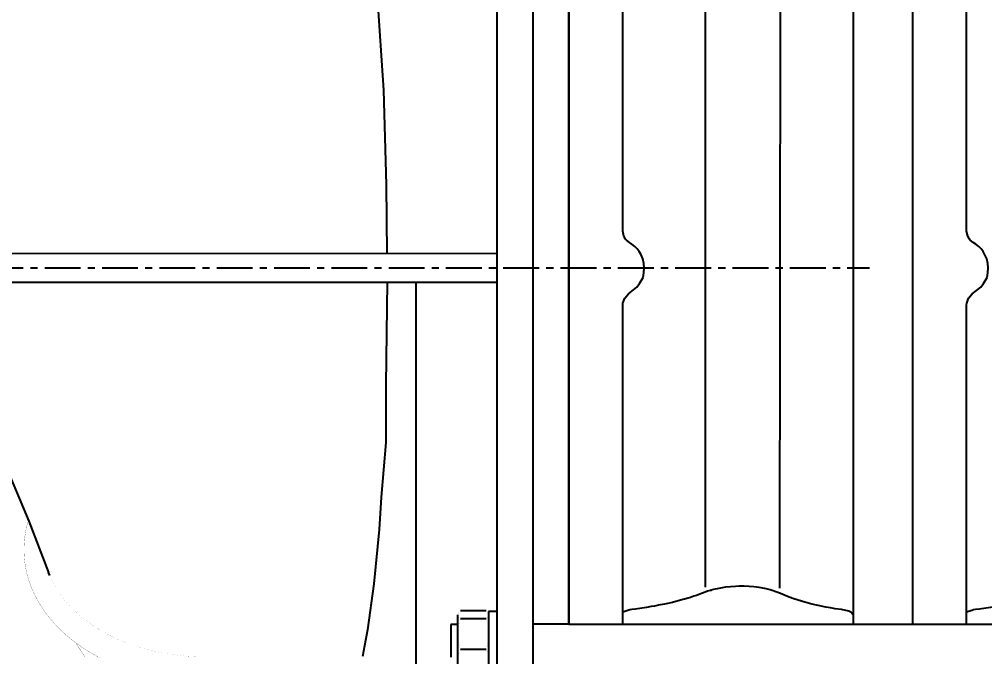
# Model space of a CAD drawing. Header units: inches. Extents: x 0 to 533, y 0 to 406.
# Drawn here: x 160.28 to 193.96, y 178.17 to 200.41 of the extents above; entities that cross this region are included whole.
import ezdxf

# ---------------------------------------------------------------- set-up
doc = ezdxf.new("R2010")
doc.units = ezdxf.units.IN
doc.header["$MEASUREMENT"] = 0
doc.linetypes.add('CENTER', pattern=[2, 1.25, -0.25, 0.25, -0.25])
doc.layers.add('UnFound-2', color=7, linetype='Continuous')
doc.styles.get("Standard").update_dxf_attribs({"font": 'arial.ttf'})
doc.dimstyles.new('STANDARD 2 PLCS', dxfattribs={"dimtxt": 0.125, "dimasz": 0.18, "dimexe": 0.18, "dimexo": 0.0625, "dimgap": 0.09, "dimtad": 0, "dimtih": 1, "dimtoh": 1, "dimzin": 4, "dimdsep": 46, "dimtxsty": 'Standard', "dimcen": 0.09, "dimaunit": 1, "dimadec": 0, "dimazin": 1, "dimtfac": 1, "dimtofl": 0, "dimtmove": 1, "dimatfit": 3, "dimfxl": 1, "dimtolj": 1, "dimtzin": 4, "dimarcsym": 0})

# ---------------------------------------------------------------- blocks, each defined once
blk = doc.blocks.new('P1INLETSV')
for p, q in [((47.024, 35.002), (47.024, -22.96)), ((45.768, 34.414), (45.768, -23.844)), ((48.28, 12.44), (48.28, -12.433)), ((41.829, 6.198), (41.463, 11.556)), ((41.92, 2.894), (41.829, 6.198)), ((41.943, 0.503), (41.92, 2.894)), ((45.768, 0.494), (25.313, 0.503)), ((25.313, -0.503), (45.767, -0.495)), ((41.942, -0.502), (41.928, -2.278)), ((42.958, -19.667), (42.958, -0.503)), ((41.928, -2.278), (41.897, -4.076)), ((41.897, -4.076), (41.897, -6.089)), ((28.233, -5.972), (29.444, -8.835)), ((41.897, -6.089), (41.743, -7.997)), ((41.743, -7.997), (41.667, -9.126)), ((29.444, -8.835), (30.136, -10.622)), ((41.667, -9.126), (41.485, -11.019)), ((30.182, -10.734), (30.136, -10.622)), ((41.485, -11.019), (41.261, -12.629)), ((44.417, -13.95), (44.408, -12.099)), ((44.501, -11.956), (45.4, -11.956)), ((45.768, -11.985), (45.485, -11.985)), ((45.485, -11.985), (45.485, -14.031)), ((44.168, -12.438), (44.165, -13.573)), ((44.41, -12.442), (44.168, -12.438)), ((45.4, -12.243), (44.501, -12.243)), ((48.28, -12.433), (47.024, -12.433)), ((41.261, -12.629), (41.081, -13.56)), ((44.501, -13.294), (45.4, -13.294))]:
    blk.add_line(p, q)
at = {"color": 5, "linetype": 'CENTER'}
blk.add_line((0, 0), (58.773, 0), dxfattribs=at)
at = {"layer": 'UnFound-2', "color": 7, "lineweight": 9}
for points in [[(29.417, -8.851, 0.00655, 0.00655, 0), (29.397, -8.916, 0.00655, 0.00655, 0), (29.381, -8.982, 0.00655, 0.00655, 0), (29.365, -9.047, 0.00655, 0.00655, 0), (29.35, -9.112, 0.00655, 0.00655, 0), (29.338, -9.18, 0.00655, 0.00655, 0), (29.325, -9.246, 0.00655, 0.00655, 0), (29.315, -9.312, 0.00655, 0.00655, 0), (29.305, -9.381, 0.00655, 0.00655, 0), (29.296, -9.447, 0.00655, 0.00655, 0), (29.291, -9.512, 0.00655, 0.00655, 0), (29.285, -9.58, 0.00655, 0.00655, 0), (29.28, -9.648, 0.00655, 0.00655, 0), (29.277, -9.714, 0.00655, 0.00655, 0), (29.276, -9.781, 0.00655, 0.00655, 0), (29.276, -9.85, 0.00655, 0.00655, 0), (29.276, -9.915, 0.00655, 0.00655, 0), (29.279, -9.983, 0.00655, 0.00655, 0), (29.283, -10.051, 0.00655, 0.00655, 0), (29.288, -10.116, 0.00655, 0.00655, 0), (29.294, -10.185, 0.00655, 0.00655, 0), (29.302, -10.251, 0.00655, 0.00655, 0), (29.312, -10.318, 0.00655, 0.00655, 0), (29.321, -10.384, 0.00655, 0.00655, 0), (29.333, -10.451, 0.00655, 0.00655, 0), (29.345, -10.516, 0.00655, 0.00655, 0), (29.36, -10.583, 0.00655, 0.00655, 0), (29.375, -10.649, 0.00655, 0.00655, 0), (29.392, -10.715, 0.00655, 0.00655, 0), (29.41, -10.781, 0.00655, 0.00655, 0), (29.429, -10.845, 0.00655, 0.00655, 0), (29.449, -10.911, 0.00655, 0.00655, 0), (29.472, -10.975, 0.00655, 0.00655, 0), (29.495, -11.039, 0.00655, 0.00655, 0), (29.518, -11.104, 0.00655, 0.00655, 0), (29.544, -11.168, 0.00655, 0.00655, 0), (29.57, -11.231, 0.00655, 0.00655, 0), (29.598, -11.294, 0.00655, 0.00655, 0), (29.627, -11.358, 0.00655, 0.00655, 0), (29.657, -11.419, 0.00655, 0.00655, 0), (29.688, -11.48, 0.00655, 0.00655, 0), (29.721, -11.543, 0.00655, 0.00655, 0), (29.754, -11.602, 0.00655, 0.00655, 0), (29.789, -11.663, 0.00655, 0.00655, 0), (29.825, -11.724, 0.00655, 0.00655, 0), (29.863, -11.784, 0.00655, 0.00655, 0), (29.9, -11.843, 0.00655, 0.00655, 0), (29.939, -11.902, 0.00655, 0.00655, 0), (29.98, -11.961, 0.00655, 0.00655, 0), (30.022, -12.017, 0.00655, 0.00655, 0), (30.064, -12.075, 0.00655, 0.00655, 0), (30.107, -12.131, 0.00655, 0.00655, 0), (30.152, -12.188, 0.00655, 0.00655, 0), (30.198, -12.244, 0.00655, 0.00655, 0), (30.244, -12.299, 0.00655, 0.00655, 0), (30.292, -12.354, 0.00655, 0.00655, 0), (30.339, -12.408, 0.00655, 0.00655, 0), (30.39, -12.463, 0.00655, 0.00655, 0), (30.44, -12.516, 0.00655, 0.00655, 0), (30.492, -12.568, 0.00655, 0.00655, 0), (30.544, -12.619, 0.00655, 0.00655, 0), (30.597, -12.67, 0.00655, 0.00655, 0), (30.652, -12.721, 0.00655, 0.00655, 0), (30.706, -12.77, 0.00655, 0.00655, 0), (30.763, -12.82, 0.00655, 0.00655, 0), (30.821, -12.869, 0.00655, 0.00655, 0), (30.879, -12.917, 0.00655, 0.00655, 0), (30.936, -12.964, 0.00655, 0.00655, 0), (30.996, -13.01, 0.00655, 0.00655, 0), (31.057, -13.058, 0.00655, 0.00655, 0), (31.119, -13.103, 0.00655, 0.00655, 0), (31.18, -13.147, 0.00655, 0.00655, 0), (31.243, -13.193, 0.00655, 0.00655, 0), (31.306, -13.236, 0.00655, 0.00655, 0), (31.371, -13.278, 0.00655, 0.00655, 0), (31.435, -13.321, 0.00655, 0.00655, 0), (31.503, -13.363, 0.00655, 0.00655, 0), (31.568, -13.404, 0.00655, 0.00655, 0), (31.636, -13.443, 0.00655, 0.00655, 0), (31.704, -13.483, 0.00655, 0.00655, 0), (31.772, -13.522, 0.00655, 0.00655, 0), (31.843, -13.56, 0.00655, 0.00655, 0), (31.912, -13.597, 0.00655, 0.00655, 0)], [(30.182, -10.734, 0.00121, 0.00121, 0), (30.187, -10.746, 0.00121, 0.00121, 0), (30.191, -10.758, 0.00121, 0.00121, 0), (30.197, -10.77, 0.00121, 0.00121, 0), (30.202, -10.783, 0.00121, 0.00121, 0), (30.208, -10.795, 0.00121, 0.00121, 0), (30.214, -10.807, 0.00121, 0.00121, 0), (30.218, -10.82, 0.00121, 0.00121, 0), (30.224, -10.832, 0.00121, 0.00121, 0), (30.229, -10.844, 0.00121, 0.00121, 0), (30.235, -10.856, 0.00121, 0.00121, 0), (30.241, -10.868, 0.00121, 0.00121, 0), (30.246, -10.879, 0.00121, 0.00121, 0), (30.252, -10.892, 0.00121, 0.00121, 0), (30.259, -10.903, 0.00121, 0.00121, 0), (30.264, -10.916, 0.00121, 0.00121, 0), (30.269, -10.927, 0.00121, 0.00121, 0), (30.276, -10.941, 0.00121, 0.00121, 0), (30.282, -10.952, 0.00121, 0.00121, 0), (30.288, -10.964, 0.00121, 0.00121, 0), (30.294, -10.977, 0.00121, 0.00121, 0), (30.3, -10.988, 0.00121, 0.00121, 0), (30.306, -11, 0.00121, 0.00121, 0), (30.313, -11.012, 0.00121, 0.00121, 0), (30.32, -11.024, 0.00121, 0.00121, 0), (30.325, -11.034, 0.00121, 0.00121, 0), (30.332, -11.047, 0.00121, 0.00121, 0), (30.339, -11.059, 0.00121, 0.00121, 0), (30.346, -11.071, 0.00121, 0.00121, 0), (30.352, -11.082, 0.00121, 0.00121, 0), (30.359, -11.095, 0.00121, 0.00121, 0), (30.366, -11.107, 0.00121, 0.00121, 0), (30.372, -11.117, 0.00121, 0.00121, 0), (30.379, -11.13, 0.00121, 0.00121, 0), (30.386, -11.142, 0.00121, 0.00121, 0), (30.393, -11.155, 0.00121, 0.00121, 0), (30.4, -11.165, 0.00121, 0.00121, 0), (30.407, -11.177, 0.00121, 0.00121, 0), (30.415, -11.189, 0.00121, 0.00121, 0), (30.422, -11.2, 0.00121, 0.00121, 0), (30.428, -11.212, 0.00121, 0.00121, 0), (30.436, -11.225, 0.00121, 0.00121, 0), (30.444, -11.236, 0.00121, 0.00121, 0), (30.45, -11.247, 0.00121, 0.00121, 0), (30.458, -11.259, 0.00121, 0.00121, 0), (30.466, -11.27, 0.00121, 0.00121, 0), (30.473, -11.281, 0.00121, 0.00121, 0), (30.481, -11.292, 0.00121, 0.00121, 0), (30.488, -11.305, 0.00121, 0.00121, 0), (30.497, -11.316, 0.00121, 0.00121, 0), (30.503, -11.327, 0.00121, 0.00121, 0), (30.512, -11.34, 0.00121, 0.00121, 0), (30.52, -11.351, 0.00121, 0.00121, 0), (30.528, -11.362, 0.00121, 0.00121, 0), (30.535, -11.373, 0.00121, 0.00121, 0), (30.543, -11.385, 0.00121, 0.00121, 0), (30.552, -11.396, 0.00121, 0.00121, 0), (30.56, -11.407, 0.00121, 0.00121, 0), (30.567, -11.419, 0.00121, 0.00121, 0), (30.576, -11.43, 0.00121, 0.00121, 0), (30.583, -11.441, 0.00121, 0.00121, 0), (30.593, -11.452, 0.00121, 0.00121, 0), (30.602, -11.464, 0.00121, 0.00121, 0), (30.609, -11.475, 0.00121, 0.00121, 0), (30.618, -11.486, 0.00121, 0.00121, 0), (30.627, -11.498, 0.00121, 0.00121, 0), (30.635, -11.508, 0.00121, 0.00121, 0), (30.643, -11.519, 0.00121, 0.00121, 0), (30.652, -11.53, 0.00121, 0.00121, 0), (30.661, -11.541, 0.00121, 0.00121, 0), (30.67, -11.552, 0.00121, 0.00121, 0), (30.679, -11.563, 0.00121, 0.00121, 0), (30.687, -11.575, 0.00121, 0.00121, 0), (30.697, -11.586, 0.00121, 0.00121, 0), (30.706, -11.597, 0.00121, 0.00121, 0), (30.714, -11.607, 0.00121, 0.00121, 0), (30.723, -11.618, 0.00121, 0.00121, 0), (30.733, -11.63, 0.00121, 0.00121, 0), (30.742, -11.64, 0.00121, 0.00121, 0), (30.751, -11.652, 0.00121, 0.00121, 0), (30.761, -11.662, 0.00121, 0.00121, 0), (30.769, -11.673, 0.00121, 0.00121, 0), (30.779, -11.683, 0.00121, 0.00121, 0), (30.789, -11.694, 0.00121, 0.00121, 0), (30.797, -11.707, 0.00121, 0.00121, 0), (30.808, -11.716, 0.00121, 0.00121, 0), (30.816, -11.727, 0.00121, 0.00121, 0), (30.827, -11.736, 0.00121, 0.00121, 0), (30.837, -11.749, 0.00121, 0.00121, 0), (30.846, -11.758, 0.00121, 0.00121, 0), (30.856, -11.77, 0.00121, 0.00121, 0), (30.865, -11.78, 0.00121, 0.00121, 0), (30.875, -11.791, 0.00121, 0.00121, 0), (30.885, -11.8, 0.00121, 0.00121, 0), (30.895, -11.812, 0.00121, 0.00121, 0), (30.905, -11.823, 0.00121, 0.00121, 0), (30.916, -11.833, 0.00121, 0.00121, 0), (30.925, -11.843, 0.00121, 0.00121, 0), (30.935, -11.855, 0.00121, 0.00121, 0), (30.946, -11.865, 0.00121, 0.00121, 0), (30.956, -11.875, 0.00121, 0.00121, 0), (30.966, -11.885, 0.00121, 0.00121, 0), (30.977, -11.894, 0.00121, 0.00121, 0), (30.987, -11.906, 0.00121, 0.00121, 0), (30.998, -11.916, 0.00121, 0.00121, 0), (31.008, -11.926, 0.00121, 0.00121, 0), (31.019, -11.938, 0.00121, 0.00121, 0), (31.029, -11.947, 0.00121, 0.00121, 0), (31.04, -11.958, 0.00121, 0.00121, 0), (31.051, -11.968, 0.00121, 0.00121, 0), (31.061, -11.977, 0.00121, 0.00121, 0), (31.072, -11.988, 0.00121, 0.00121, 0), (31.083, -11.997, 0.00121, 0.00121, 0), (31.094, -12.008, 0.00121, 0.00121, 0), (31.104, -12.017, 0.00121, 0.00121, 0), (31.116, -12.028, 0.00121, 0.00121, 0), (31.127, -12.038, 0.00121, 0.00121, 0), (31.137, -12.049, 0.00121, 0.00121, 0), (31.149, -12.058, 0.00121, 0.00121, 0), (31.16, -12.069, 0.00121, 0.00121, 0), (31.171, -12.078, 0.00121, 0.00121, 0), (31.182, -12.087, 0.00121, 0.00121, 0), (31.194, -12.098, 0.00121, 0.00121, 0), (31.205, -12.107, 0.00121, 0.00121, 0), (31.216, -12.118, 0.00121, 0.00121, 0), (31.228, -12.127, 0.00121, 0.00121, 0), (31.239, -12.137, 0.00121, 0.00121, 0), (31.251, -12.147, 0.00121, 0.00121, 0), (31.262, -12.157, 0.00121, 0.00121, 0), (31.274, -12.166, 0.00121, 0.00121, 0), (31.286, -12.177, 0.00121, 0.00121, 0), (31.297, -12.186, 0.00121, 0.00121, 0), (31.309, -12.196, 0.00121, 0.00121, 0), (31.32, -12.205, 0.00121, 0.00121, 0), (31.333, -12.215, 0.00121, 0.00121, 0), (31.345, -12.224, 0.00121, 0.00121, 0), (31.357, -12.234, 0.00121, 0.00121, 0), (31.368, -12.243, 0.00121, 0.00121, 0), (31.381, -12.254, 0.00121, 0.00121, 0), (31.392, -12.262, 0.00121, 0.00121, 0), (31.405, -12.271, 0.00121, 0.00121, 0), (31.417, -12.281, 0.00121, 0.00121, 0), (31.429, -12.29, 0.00121, 0.00121, 0), (31.442, -12.301, 0.00121, 0.00121, 0), (31.454, -12.31, 0.00121, 0.00121, 0), (31.467, -12.319, 0.00121, 0.00121, 0), (31.478, -12.327, 0.00121, 0.00121, 0), (31.491, -12.336, 0.00121, 0.00121, 0), (31.504, -12.347, 0.00121, 0.00121, 0), (31.516, -12.356, 0.00121, 0.00121, 0), (31.528, -12.364, 0.00121, 0.00121, 0), (31.541, -12.374, 0.00121, 0.00121, 0), (31.553, -12.384, 0.00121, 0.00121, 0), (31.566, -12.393, 0.00121, 0.00121, 0), (31.579, -12.4, 0.00121, 0.00121, 0), (31.592, -12.41, 0.00121, 0.00121, 0), (31.604, -12.419, 0.00121, 0.00121, 0), (31.618, -12.427, 0.00121, 0.00121, 0), (31.629, -12.437, 0.00121, 0.00121, 0), (31.644, -12.445, 0.00121, 0.00121, 0), (31.655, -12.455, 0.00121, 0.00121, 0), (31.669, -12.464, 0.00121, 0.00121, 0), (31.682, -12.472, 0.00121, 0.00121, 0), (31.695, -12.481, 0.00121, 0.00121, 0), (31.707, -12.49, 0.00121, 0.00121, 0), (31.722, -12.498, 0.00121, 0.00121, 0), (31.734, -12.506, 0.00121, 0.00121, 0), (31.747, -12.516, 0.00121, 0.00121, 0), (31.76, -12.523, 0.00121, 0.00121, 0), (31.774, -12.532, 0.00121, 0.00121, 0), (31.787, -12.542, 0.00121, 0.00121, 0), (31.802, -12.55, 0.00121, 0.00121, 0), (31.814, -12.559, 0.00121, 0.00121, 0), (31.827, -12.566, 0.00121, 0.00121, 0), (31.841, -12.575, 0.00121, 0.00121, 0), (31.854, -12.583, 0.00121, 0.00121, 0), (31.868, -12.593, 0.00121, 0.00121, 0), (31.881, -12.599, 0.00121, 0.00121, 0), (31.895, -12.607, 0.00121, 0.00121, 0), (31.909, -12.617, 0.00121, 0.00121, 0), (31.922, -12.625, 0.00121, 0.00121, 0), (31.936, -12.633, 0.00121, 0.00121, 0), (31.95, -12.641, 0.00121, 0.00121, 0), (31.964, -12.649, 0.00121, 0.00121, 0), (31.977, -12.657, 0.00121, 0.00121, 0), (31.991, -12.666, 0.00121, 0.00121, 0), (32.006, -12.675, 0.00121, 0.00121, 0), (32.019, -12.68, 0.00121, 0.00121, 0), (32.034, -12.69, 0.00121, 0.00121, 0), (32.047, -12.698, 0.00121, 0.00121, 0), (32.062, -12.705, 0.00121, 0.00121, 0), (32.075, -12.713, 0.00121, 0.00121, 0), (32.089, -12.722, 0.00121, 0.00121, 0), (32.104, -12.728, 0.00121, 0.00121, 0), (32.118, -12.737, 0.00121, 0.00121, 0), (32.132, -12.745, 0.00121, 0.00121, 0), (32.147, -12.753, 0.00121, 0.00121, 0), (32.16, -12.76, 0.00121, 0.00121, 0), (32.174, -12.767, 0.00121, 0.00121, 0), (32.189, -12.776, 0.00121, 0.00121, 0), (32.203, -12.782, 0.00121, 0.00121, 0), (32.218, -12.79, 0.00121, 0.00121, 0), (32.232, -12.798, 0.00121, 0.00121, 0), (32.247, -12.805, 0.00121, 0.00121, 0), (32.262, -12.812, 0.00121, 0.00121, 0), (32.276, -12.82, 0.00121, 0.00121, 0), (32.29, -12.828, 0.00121, 0.00121, 0), (32.305, -12.835, 0.00121, 0.00121, 0), (32.32, -12.842, 0.00121, 0.00121, 0), (32.334, -12.849, 0.00121, 0.00121, 0), (32.349, -12.857, 0.00121, 0.00121, 0), (32.364, -12.863, 0.00121, 0.00121, 0), (32.38, -12.871, 0.00121, 0.00121, 0), (32.393, -12.879, 0.00121, 0.00121, 0), (32.409, -12.884, 0.00121, 0.00121, 0), (32.424, -12.892, 0.00121, 0.00121, 0), (32.438, -12.899, 0.00121, 0.00121, 0), (32.453, -12.907, 0.00121, 0.00121, 0), (32.468, -12.913, 0.00121, 0.00121, 0), (32.484, -12.92, 0.00121, 0.00121, 0), (32.498, -12.927, 0.00121, 0.00121, 0), (32.514, -12.935, 0.00121, 0.00121, 0), (32.529, -12.941, 0.00121, 0.00121, 0), (32.544, -12.948, 0.00121, 0.00121, 0), (32.559, -12.954, 0.00121, 0.00121, 0), (32.573, -12.962, 0.00121, 0.00121, 0), (32.59, -12.968, 0.00121, 0.00121, 0), (32.605, -12.974, 0.00121, 0.00121, 0), (32.62, -12.982, 0.00121, 0.00121, 0), (32.635, -12.988, 0.00121, 0.00121, 0), (32.65, -12.995, 0.00121, 0.00121, 0), (32.667, -13.001, 0.00121, 0.00121, 0), (32.681, -13.008, 0.00121, 0.00121, 0), (32.696, -13.014, 0.00121, 0.00121, 0), (32.712, -13.021, 0.00121, 0.00121, 0), (32.728, -13.027, 0.00121, 0.00121, 0), (32.744, -13.033, 0.00121, 0.00121, 0), (32.759, -13.041, 0.00121, 0.00121, 0), (32.775, -13.045, 0.00121, 0.00121, 0), (32.791, -13.052, 0.00121, 0.00121, 0), (32.806, -13.059, 0.00121, 0.00121, 0), (32.822, -13.065, 0.00121, 0.00121, 0), (32.838, -13.07, 0.00121, 0.00121, 0), (32.853, -13.077, 0.00121, 0.00121, 0), (32.87, -13.083, 0.00121, 0.00121, 0), (32.885, -13.089, 0.00121, 0.00121, 0), (32.901, -13.094, 0.00121, 0.00121, 0), (32.916, -13.102, 0.00121, 0.00121, 0), (32.932, -13.107, 0.00121, 0.00121, 0), (32.949, -13.114, 0.00121, 0.00121, 0), (32.964, -13.119, 0.00121, 0.00121, 0), (32.981, -13.124, 0.00121, 0.00121, 0), (32.996, -13.131, 0.00121, 0.00121, 0), (33.012, -13.137, 0.00121, 0.00121, 0), (33.029, -13.142, 0.00121, 0.00121, 0), (33.045, -13.147, 0.00121, 0.00121, 0), (33.062, -13.155, 0.00121, 0.00121, 0), (33.077, -13.16, 0.00121, 0.00121, 0), (33.093, -13.164, 0.00121, 0.00121, 0), (33.11, -13.17, 0.00121, 0.00121, 0), (33.125, -13.175, 0.00121, 0.00121, 0), (33.141, -13.181, 0.00121, 0.00121, 0), (33.159, -13.187, 0.00121, 0.00121, 0), (33.174, -13.193, 0.00121, 0.00121, 0), (33.192, -13.198, 0.00121, 0.00121, 0), (33.208, -13.203, 0.00121, 0.00121, 0), (33.224, -13.207, 0.00121, 0.00121, 0), (33.241, -13.213, 0.00121, 0.00121, 0), (33.257, -13.219, 0.00121, 0.00121, 0), (33.274, -13.224, 0.00121, 0.00121, 0), (33.291, -13.229, 0.00121, 0.00121, 0), (33.308, -13.234, 0.00121, 0.00121, 0), (33.325, -13.24, 0.00121, 0.00121, 0), (33.343, -13.245, 0.00121, 0.00121, 0), (33.359, -13.25, 0.00121, 0.00121, 0), (33.376, -13.255, 0.00121, 0.00121, 0), (33.394, -13.26, 0.00121, 0.00121, 0), (33.411, -13.266, 0.00121, 0.00121, 0), (33.428, -13.27, 0.00121, 0.00121, 0), (33.446, -13.276, 0.00121, 0.00121, 0), (33.464, -13.28, 0.00121, 0.00121, 0), (33.481, -13.285, 0.00121, 0.00121, 0), (33.499, -13.29, 0.00121, 0.00121, 0), (33.516, -13.296, 0.00121, 0.00121, 0), (33.534, -13.3, 0.00121, 0.00121, 0), (33.553, -13.304, 0.00121, 0.00121, 0), (33.57, -13.31, 0.00121, 0.00121, 0), (33.588, -13.315, 0.00121, 0.00121, 0), (33.606, -13.319, 0.00121, 0.00121, 0), (33.625, -13.324, 0.00121, 0.00121, 0), (33.642, -13.329, 0.00121, 0.00121, 0), (33.661, -13.332, 0.00121, 0.00121, 0), (33.679, -13.338, 0.00121, 0.00121, 0), (33.697, -13.343, 0.00121, 0.00121, 0), (33.716, -13.347, 0.00121, 0.00121, 0), (33.735, -13.353, 0.00121, 0.00121, 0), (33.753, -13.356, 0.00121, 0.00121, 0), (33.771, -13.361, 0.00121, 0.00121, 0), (33.791, -13.364, 0.00121, 0.00121, 0), (33.81, -13.368, 0.00121, 0.00121, 0), (33.829, -13.373, 0.00121, 0.00121, 0), (33.847, -13.377, 0.00121, 0.00121, 0), (33.867, -13.382, 0.00121, 0.00121, 0), (33.885, -13.386, 0.00121, 0.00121, 0), (33.904, -13.39, 0.00121, 0.00121, 0), (33.924, -13.394, 0.00121, 0.00121, 0), (33.943, -13.399, 0.00121, 0.00121, 0), (33.962, -13.403, 0.00121, 0.00121, 0), (33.981, -13.407, 0.00121, 0.00121, 0), (34.001, -13.41, 0.00121, 0.00121, 0), (34.021, -13.414, 0.00121, 0.00121, 0), (34.04, -13.418, 0.00121, 0.00121, 0), (34.06, -13.422, 0.00121, 0.00121, 0), (34.08, -13.426, 0.00121, 0.00121, 0), (34.099, -13.43, 0.00121, 0.00121, 0), (34.119, -13.433, 0.00121, 0.00121, 0), (34.139, -13.437, 0.00121, 0.00121, 0), (34.159, -13.441, 0.00121, 0.00121, 0), (34.179, -13.444, 0.00121, 0.00121, 0), (34.199, -13.447, 0.00121, 0.00121, 0), (34.219, -13.451, 0.00121, 0.00121, 0), (34.239, -13.456, 0.00121, 0.00121, 0), (34.26, -13.458, 0.00121, 0.00121, 0), (34.28, -13.461, 0.00121, 0.00121, 0), (34.3, -13.463, 0.00121, 0.00121, 0), (34.321, -13.467, 0.00121, 0.00121, 0), (34.342, -13.471, 0.00121, 0.00121, 0), (34.362, -13.475, 0.00121, 0.00121, 0), (34.383, -13.478, 0.00121, 0.00121, 0), (34.403, -13.481, 0.00121, 0.00121, 0), (34.424, -13.483, 0.00121, 0.00121, 0), (34.446, -13.486, 0.00121, 0.00121, 0), (34.466, -13.489, 0.00121, 0.00121, 0), (34.487, -13.491, 0.00121, 0.00121, 0), (34.508, -13.495, 0.00121, 0.00121, 0), (34.528, -13.497, 0.00121, 0.00121, 0), (34.551, -13.501, 0.00121, 0.00121, 0), (34.571, -13.503, 0.00121, 0.00121, 0), (34.593, -13.506, 0.00121, 0.00121, 0), (34.614, -13.508, 0.00121, 0.00121, 0), (34.635, -13.51, 0.00121, 0.00121, 0), (34.656, -13.513, 0.00121, 0.00121, 0), (34.678, -13.514, 0.00121, 0.00121, 0), (34.7, -13.518, 0.00121, 0.00121, 0), (34.721, -13.52, 0.00121, 0.00121, 0), (34.743, -13.522, 0.00121, 0.00121, 0), (34.764, -13.523, 0.00121, 0.00121, 0), (34.786, -13.525, 0.00121, 0.00121, 0), (34.808, -13.528, 0.00121, 0.00121, 0), (34.831, -13.529, 0.00121, 0.00121, 0), (34.852, -13.532, 0.00121, 0.00121, 0), (34.874, -13.534, 0.00121, 0.00121, 0), (34.896, -13.536, 0.00121, 0.00121, 0), (34.918, -13.537, 0.00121, 0.00121, 0), (34.941, -13.539, 0.00121, 0.00121, 0), (34.962, -13.54, 0.00121, 0.00121, 0), (34.985, -13.542, 0.00121, 0.00121, 0), (35.007, -13.544, 0.00121, 0.00121, 0), (35.03, -13.544, 0.00121, 0.00121, 0), (35.052, -13.546, 0.00121, 0.00121, 0), (35.075, -13.548, 0.00121, 0.00121, 0), (35.098, -13.55, 0.00121, 0.00121, 0), (35.12, -13.55, 0.00121, 0.00121, 0), (35.143, -13.551, 0.00121, 0.00121, 0), (35.165, -13.552, 0.00121, 0.00121, 0), (35.188, -13.554, 0.00121, 0.00121, 0), (35.211, -13.554, 0.00121, 0.00121, 0), (35.234, -13.556, 0.00121, 0.00121, 0), (35.256, -13.556, 0.00121, 0.00121, 0), (35.278, -13.558, 0.00121, 0.00121, 0), (35.3, -13.558, 0.00121, 0.00121, 0), (35.322, -13.558, 0.00121, 0.00121, 0), (35.345, -13.558, 0.00121, 0.00121, 0), (35.368, -13.558, 0.00121, 0.00121, 0), (35.392, -13.559, 0.00121, 0.00121, 0), (35.418, -13.559, 0.00121, 0.00121, 0), (35.443, -13.559, 0.00121, 0.00121, 0), (35.47, -13.56, 0.00121, 0.00121, 0), (35.498, -13.56, 0.00121, 0.00121, 0), (35.528, -13.56, 0.00121, 0.00121, 0), (35.56, -13.56, 0.00121, 0.00121, 0), (35.593, -13.56, 0.00121, 0.00121, 0), (35.628, -13.56, 0.00121, 0.00121, 0), (35.665, -13.561, 0.00121, 0.00121, 0), (35.704, -13.561, 0.00121, 0.00121, 0), (35.746, -13.561, 0.00121, 0.00121, 0), (35.791, -13.561, 0.00121, 0.00121, 0), (35.837, -13.561, 0.00121, 0.00121, 0), (35.883, -13.561, 0.00121, 0.00121, 0), (35.93, -13.561, 0.00121, 0.00121, 0), (35.976, -13.561, 0.00121, 0.00121, 0), (36.022, -13.561, 0.00121, 0.00121, 0), (36.068, -13.561, 0.00121, 0.00121, 0), (36.116, -13.561, 0.00121, 0.00121, 0), (36.162, -13.561, 0.00121, 0.00121, 0), (36.208, -13.561, 0.00121, 0.00121, 0), (36.254, -13.561, 0.00121, 0.00121, 0), (36.301, -13.561, 0.00121, 0.00121, 0), (36.347, -13.561, 0.00121, 0.00121, 0), (36.394, -13.561, 0.00121, 0.00121, 0), (36.44, -13.561, 0.00121, 0.00121, 0), (36.486, -13.561, 0.00121, 0.00121, 0), (36.534, -13.561, 0.00121, 0.00121, 0), (36.58, -13.561, 0.00121, 0.00121, 0), (36.626, -13.561, 0.00121, 0.00121, 0), (36.672, -13.561, 0.00121, 0.00121, 0), (36.719, -13.561, 0.00121, 0.00121, 0), (36.765, -13.561, 0.00121, 0.00121, 0), (36.811, -13.561, 0.00121, 0.00121, 0), (36.858, -13.561, 0.00121, 0.00121, 0), (36.904, -13.561, 0.00121, 0.00121, 0), (36.951, -13.561, 0.00121, 0.00121, 0), (36.997, -13.561, 0.00121, 0.00121, 0), (37.044, -13.561, 0.00121, 0.00121, 0), (37.09, -13.561, 0.00121, 0.00121, 0), (37.137, -13.561, 0.00121, 0.00121, 0), (37.183, -13.561, 0.00121, 0.00121, 0), (37.229, -13.561, 0.00121, 0.00121, 0), (37.275, -13.561, 0.00121, 0.00121, 0), (37.322, -13.561, 0.00121, 0.00121, 0), (37.369, -13.561, 0.00121, 0.00121, 0), (37.415, -13.561, 0.00121, 0.00121, 0), (37.461, -13.561, 0.00121, 0.00121, 0), (37.507, -13.561, 0.00121, 0.00121, 0), (37.555, -13.561, 0.00121, 0.00121, 0), (37.601, -13.561, 0.00121, 0.00121, 0), (37.647, -13.561, 0.00121, 0.00121, 0), (37.693, -13.561, 0.00121, 0.00121, 0), (37.739, -13.561, 0.00121, 0.00121, 0), (37.787, -13.561, 0.00121, 0.00121, 0), (37.833, -13.561, 0.00121, 0.00121, 0), (37.879, -13.561, 0.00121, 0.00121, 0), (37.925, -13.561, 0.00121, 0.00121, 0), (37.972, -13.561, 0.00121, 0.00121, 0), (38.019, -13.561, 0.00121, 0.00121, 0), (38.065, -13.561, 0.00121, 0.00121, 0), (38.111, -13.561, 0.00121, 0.00121, 0), (38.157, -13.561, 0.00121, 0.00121, 0), (38.204, -13.561, 0.00121, 0.00121, 0), (38.25, -13.561, 0.00121, 0.00121, 0), (38.297, -13.561, 0.00121, 0.00121, 0), (38.342, -13.561, 0.00121, 0.00121, 0), (38.39, -13.561, 0.00121, 0.00121, 0), (38.436, -13.561, 0.00121, 0.00121, 0), (38.483, -13.561, 0.00121, 0.00121, 0), (38.529, -13.561, 0.00121, 0.00121, 0), (38.575, -13.561, 0.00121, 0.00121, 0), (38.622, -13.561, 0.00121, 0.00121, 0), (38.668, -13.561, 0.00121, 0.00121, 0), (38.714, -13.561, 0.00121, 0.00121, 0), (38.76, -13.561, 0.00121, 0.00121, 0), (38.808, -13.561, 0.00121, 0.00121, 0), (38.854, -13.561, 0.00121, 0.00121, 0), (38.9, -13.561, 0.00121, 0.00121, 0), (38.947, -13.561, 0.00121, 0.00121, 0), (38.992, -13.561, 0.00121, 0.00121, 0), (39.04, -13.561, 0.00121, 0.00121, 0), (39.086, -13.561, 0.00121, 0.00121, 0), (39.131, -13.561, 0.00121, 0.00121, 0), (39.178, -13.561, 0.00121, 0.00121, 0), (39.225, -13.561, 0.00121, 0.00121, 0), (39.271, -13.561, 0.00121, 0.00121, 0), (39.317, -13.561, 0.00121, 0.00121, 0), (39.364, -13.561, 0.00121, 0.00121, 0), (39.41, -13.561, 0.00121, 0.00121, 0), (39.457, -13.561, 0.00121, 0.00121, 0), (39.503, -13.561, 0.00121, 0.00121, 0), (39.549, -13.561, 0.00121, 0.00121, 0), (39.595, -13.561, 0.00121, 0.00121, 0), (39.643, -13.561, 0.00121, 0.00121, 0), (39.689, -13.561, 0.00121, 0.00121, 0), (39.735, -13.561, 0.00121, 0.00121, 0), (39.781, -13.561, 0.00121, 0.00121, 0), (39.828, -13.561, 0.00121, 0.00121, 0), (39.875, -13.561, 0.00121, 0.00121, 0), (39.92, -13.561, 0.00121, 0.00121, 0), (39.967, -13.561, 0.00121, 0.00121, 0), (40.013, -13.561, 0.00121, 0.00121, 0), (40.06, -13.561, 0.00121, 0.00121, 0), (40.107, -13.561, 0.00121, 0.00121, 0), (40.153, -13.561, 0.00121, 0.00121, 0), (40.198, -13.561, 0.00121, 0.00121, 0), (40.245, -13.561, 0.00121, 0.00121, 0), (40.293, -13.561, 0.00121, 0.00121, 0), (40.338, -13.561, 0.00121, 0.00121, 0), (40.384, -13.561, 0.00121, 0.00121, 0), (40.431, -13.561, 0.00121, 0.00121, 0), (40.478, -13.561, 0.00121, 0.00121, 0), (40.524, -13.561, 0.00121, 0.00121, 0), (40.571, -13.561, 0.00121, 0.00121, 0), (40.616, -13.561, 0.00121, 0.00121, 0), (40.663, -13.561, 0.00121, 0.00121, 0), (40.71, -13.561, 0.00121, 0.00121, 0), (40.756, -13.561, 0.00121, 0.00121, 0), (40.802, -13.561, 0.00121, 0.00121, 0), (40.848, -13.561, 0.00121, 0.00121, 0), (40.896, -13.561, 0.00121, 0.00121, 0), (40.942, -13.561, 0.00121, 0.00121, 0), (40.988, -13.561, 0.00121, 0.00121, 0), (41.034, -13.561, 0.00121, 0.00121, 0), (41.081, -13.561, 0.00121, 0.00121, 0)], [(44.417, -12.066, 0.0041, 0.0041, 0), (44.437, -12.03, 0.0041, 0.0041, 0)], [(44.417, -12.066, 0.00327, 0.00327, 0), (44.417, -12.099, 0.00327, 0.00327, 0)], [(44.501, -11.956, 0.000385, 0.000385, 0), (44.494, -11.961, 0.000385, 0.000385, 0), (44.489, -11.968, 0.000385, 0.000385, 0), (44.482, -11.973, 0.000385, 0.000385, 0), (44.478, -11.977, 0.000385, 0.000385, 0), (44.472, -11.984, 0.000385, 0.000385, 0), (44.467, -11.989, 0.000385, 0.000385, 0), (44.462, -11.995, 0.000385, 0.000385, 0), (44.458, -12.001, 0.000385, 0.000385, 0), (44.454, -12.006, 0.000385, 0.000385, 0), (44.45, -12.012, 0.000385, 0.000385, 0), (44.445, -12.017, 0.000385, 0.000385, 0), (44.442, -12.021, 0.000385, 0.000385, 0), (44.439, -12.026, 0.000385, 0.000385, 0), (44.437, -12.032, 0.000385, 0.000385, 0), (44.433, -12.038, 0.000385, 0.000385, 0), (44.431, -12.044, 0.000385, 0.000385, 0), (44.428, -12.048, 0.000385, 0.000385, 0), (44.426, -12.053, 0.000385, 0.000385, 0), (44.424, -12.058, 0.000385, 0.000385, 0), (44.422, -12.064, 0.000385, 0.000385, 0), (44.421, -12.07, 0.000385, 0.000385, 0), (44.419, -12.073, 0.000385, 0.000385, 0), (44.419, -12.079, 0.000385, 0.000385, 0), (44.418, -12.084, 0.000385, 0.000385, 0), (44.417, -12.089, 0.000385, 0.000385, 0), (44.417, -12.095, 0.000385, 0.000385, 0), (44.417, -12.099, 0.000385, 0.000385, 0)], [(44.417, -12.099, 0.000397, 0.000397, 0), (44.417, -12.104, 0.000397, 0.000397, 0), (44.417, -12.109, 0.000397, 0.000397, 0), (44.418, -12.115, 0.000397, 0.000397, 0), (44.419, -12.119, 0.000397, 0.000397, 0), (44.419, -12.125, 0.000397, 0.000397, 0), (44.421, -12.13, 0.000397, 0.000397, 0), (44.423, -12.135, 0.000397, 0.000397, 0), (44.424, -12.14, 0.000397, 0.000397, 0), (44.427, -12.145, 0.000397, 0.000397, 0), (44.429, -12.15, 0.000397, 0.000397, 0), (44.431, -12.157, 0.000397, 0.000397, 0), (44.433, -12.16, 0.000397, 0.000397, 0), (44.436, -12.165, 0.000397, 0.000397, 0), (44.438, -12.17, 0.000397, 0.000397, 0), (44.442, -12.176, 0.000397, 0.000397, 0), (44.446, -12.181, 0.000397, 0.000397, 0), (44.45, -12.187, 0.000397, 0.000397, 0), (44.455, -12.192, 0.000397, 0.000397, 0), (44.458, -12.198, 0.000397, 0.000397, 0), (44.462, -12.203, 0.000397, 0.000397, 0), (44.467, -12.209, 0.000397, 0.000397, 0), (44.472, -12.214, 0.000397, 0.000397, 0), (44.478, -12.22, 0.000397, 0.000397, 0), (44.483, -12.225, 0.000397, 0.000397, 0), (44.489, -12.232, 0.000397, 0.000397, 0), (44.495, -12.238, 0.000397, 0.000397, 0), (44.501, -12.242, 0.000397, 0.000397, 0)], [(45.485, -12.099, 0.000397, 0.000397, 0), (45.485, -12.094, 0.000397, 0.000397, 0), (45.485, -12.088, 0.000397, 0.000397, 0), (45.484, -12.083, 0.000397, 0.000397, 0), (45.483, -12.079, 0.000397, 0.000397, 0), (45.482, -12.074, 0.000397, 0.000397, 0), (45.481, -12.07, 0.000397, 0.000397, 0), (45.479, -12.064, 0.000397, 0.000397, 0), (45.478, -12.058, 0.000397, 0.000397, 0), (45.475, -12.053, 0.000397, 0.000397, 0), (45.473, -12.048, 0.000397, 0.000397, 0), (45.47, -12.043, 0.000397, 0.000397, 0), (45.468, -12.038, 0.000397, 0.000397, 0), (45.465, -12.032, 0.000397, 0.000397, 0), (45.462, -12.027, 0.000397, 0.000397, 0), (45.46, -12.022, 0.000397, 0.000397, 0), (45.456, -12.017, 0.000397, 0.000397, 0), (45.452, -12.011, 0.000397, 0.000397, 0), (45.447, -12.005, 0.000397, 0.000397, 0), (45.444, -12.001, 0.000397, 0.000397, 0), (45.439, -11.996, 0.000397, 0.000397, 0), (45.435, -11.989, 0.000397, 0.000397, 0), (45.429, -11.984, 0.000397, 0.000397, 0), (45.424, -11.978, 0.000397, 0.000397, 0), (45.419, -11.973, 0.000397, 0.000397, 0), (45.412, -11.967, 0.000397, 0.000397, 0), (45.407, -11.96, 0.000397, 0.000397, 0), (45.4, -11.956, 0.000397, 0.000397, 0)], [(45.4, -12.243, 0.000385, 0.000385, 0), (45.407, -12.237, 0.000385, 0.000385, 0), (45.412, -12.231, 0.000385, 0.000385, 0), (45.419, -12.224, 0.000385, 0.000385, 0), (45.424, -12.221, 0.000385, 0.000385, 0), (45.429, -12.215, 0.000385, 0.000385, 0), (45.435, -12.209, 0.000385, 0.000385, 0), (45.439, -12.203, 0.000385, 0.000385, 0), (45.443, -12.198, 0.000385, 0.000385, 0), (45.447, -12.192, 0.000385, 0.000385, 0), (45.452, -12.186, 0.000385, 0.000385, 0), (45.456, -12.181, 0.000385, 0.000385, 0), (45.46, -12.176, 0.000385, 0.000385, 0), (45.463, -12.171, 0.000385, 0.000385, 0), (45.465, -12.166, 0.000385, 0.000385, 0), (45.468, -12.16, 0.000385, 0.000385, 0), (45.47, -12.156, 0.000385, 0.000385, 0), (45.473, -12.149, 0.000385, 0.000385, 0), (45.475, -12.145, 0.000385, 0.000385, 0), (45.478, -12.141, 0.000385, 0.000385, 0), (45.479, -12.136, 0.000385, 0.000385, 0), (45.48, -12.13, 0.000385, 0.000385, 0), (45.482, -12.125, 0.000385, 0.000385, 0), (45.483, -12.12, 0.000385, 0.000385, 0), (45.484, -12.115, 0.000385, 0.000385, 0), (45.484, -12.109, 0.000385, 0.000385, 0), (45.485, -12.103, 0.000385, 0.000385, 0), (45.485, -12.099, 0.000385, 0.000385, 0)], [(45.485, -12.066, 0.0041, 0.0041, 0), (45.464, -12.03, 0.0041, 0.0041, 0)], [(44.501, -12.243, 0.00174, 0.00174, 0), (44.494, -12.264, 0.00174, 0.00174, 0), (44.489, -12.286, 0.00174, 0.00174, 0), (44.482, -12.306, 0.00174, 0.00174, 0), (44.478, -12.328, 0.00174, 0.00174, 0), (44.472, -12.348, 0.00174, 0.00174, 0), (44.467, -12.369, 0.00174, 0.00174, 0), (44.462, -12.389, 0.00174, 0.00174, 0), (44.458, -12.408, 0.00174, 0.00174, 0), (44.454, -12.428, 0.00174, 0.00174, 0), (44.45, -12.448, 0.00174, 0.00174, 0), (44.445, -12.468, 0.00174, 0.00174, 0), (44.442, -12.487, 0.00174, 0.00174, 0), (44.439, -12.507, 0.00174, 0.00174, 0), (44.437, -12.525, 0.00174, 0.00174, 0), (44.433, -12.543, 0.00174, 0.00174, 0), (44.431, -12.563, 0.00174, 0.00174, 0), (44.428, -12.582, 0.00174, 0.00174, 0), (44.426, -12.602, 0.00174, 0.00174, 0), (44.424, -12.62, 0.00174, 0.00174, 0), (44.422, -12.638, 0.00174, 0.00174, 0), (44.421, -12.658, 0.00174, 0.00174, 0), (44.419, -12.675, 0.00174, 0.00174, 0), (44.419, -12.694, 0.00174, 0.00174, 0), (44.418, -12.713, 0.00174, 0.00174, 0), (44.417, -12.732, 0.00174, 0.00174, 0), (44.417, -12.75, 0.00174, 0.00174, 0), (44.417, -12.77, 0.00174, 0.00174, 0)], [(45.485, -12.77, 0.00174, 0.00174, 0), (45.485, -12.75, 0.00174, 0.00174, 0), (45.485, -12.732, 0.00174, 0.00174, 0), (45.484, -12.713, 0.00174, 0.00174, 0), (45.483, -12.694, 0.00174, 0.00174, 0), (45.482, -12.675, 0.00174, 0.00174, 0), (45.481, -12.658, 0.00174, 0.00174, 0), (45.479, -12.638, 0.00174, 0.00174, 0), (45.478, -12.62, 0.00174, 0.00174, 0), (45.475, -12.602, 0.00174, 0.00174, 0), (45.473, -12.582, 0.00174, 0.00174, 0), (45.47, -12.562, 0.00174, 0.00174, 0), (45.468, -12.544, 0.00174, 0.00174, 0), (45.465, -12.525, 0.00174, 0.00174, 0), (45.462, -12.508, 0.00174, 0.00174, 0), (45.46, -12.487, 0.00174, 0.00174, 0), (45.456, -12.469, 0.00174, 0.00174, 0), (45.452, -12.448, 0.00174, 0.00174, 0), (45.447, -12.429, 0.00174, 0.00174, 0), (45.444, -12.408, 0.00174, 0.00174, 0), (45.439, -12.389, 0.00174, 0.00174, 0), (45.435, -12.369, 0.00174, 0.00174, 0), (45.429, -12.349, 0.00174, 0.00174, 0), (45.424, -12.327, 0.00174, 0.00174, 0), (45.419, -12.307, 0.00174, 0.00174, 0), (45.412, -12.286, 0.00174, 0.00174, 0), (45.407, -12.265, 0.00174, 0.00174, 0), (45.4, -12.243, 0.00174, 0.00174, 0)], [(44.417, -12.77, 0.00173, 0.00173, 0), (44.417, -12.789, 0.00173, 0.00173, 0), (44.417, -12.807, 0.00173, 0.00173, 0), (44.418, -12.826, 0.00173, 0.00173, 0), (44.419, -12.845, 0.00173, 0.00173, 0), (44.419, -12.862, 0.00173, 0.00173, 0), (44.421, -12.881, 0.00173, 0.00173, 0), (44.423, -12.901, 0.00173, 0.00173, 0), (44.424, -12.918, 0.00173, 0.00173, 0), (44.427, -12.938, 0.00173, 0.00173, 0), (44.429, -12.957, 0.00173, 0.00173, 0), (44.431, -12.976, 0.00173, 0.00173, 0), (44.433, -12.993, 0.00173, 0.00173, 0), (44.436, -13.013, 0.00173, 0.00173, 0), (44.438, -13.032, 0.00173, 0.00173, 0), (44.442, -13.052, 0.00173, 0.00173, 0), (44.446, -13.07, 0.00173, 0.00173, 0), (44.45, -13.089, 0.00173, 0.00173, 0), (44.455, -13.11, 0.00173, 0.00173, 0), (44.458, -13.131, 0.00173, 0.00173, 0), (44.462, -13.15, 0.00173, 0.00173, 0), (44.467, -13.17, 0.00173, 0.00173, 0), (44.472, -13.19, 0.00173, 0.00173, 0), (44.478, -13.212, 0.00173, 0.00173, 0), (44.483, -13.232, 0.00173, 0.00173, 0), (44.489, -13.253, 0.00173, 0.00173, 0), (44.495, -13.273, 0.00173, 0.00173, 0), (44.501, -13.294, 0.00173, 0.00173, 0)], [(45.4, -13.294, 0.00174, 0.00174, 0), (45.407, -13.274, 0.00174, 0.00174, 0), (45.412, -13.253, 0.00174, 0.00174, 0), (45.419, -13.233, 0.00174, 0.00174, 0), (45.424, -13.212, 0.00174, 0.00174, 0), (45.429, -13.19, 0.00174, 0.00174, 0), (45.435, -13.17, 0.00174, 0.00174, 0), (45.439, -13.15, 0.00174, 0.00174, 0), (45.443, -13.131, 0.00174, 0.00174, 0), (45.447, -13.11, 0.00174, 0.00174, 0), (45.452, -13.089, 0.00174, 0.00174, 0), (45.456, -13.071, 0.00174, 0.00174, 0), (45.46, -13.052, 0.00174, 0.00174, 0), (45.463, -13.033, 0.00174, 0.00174, 0), (45.465, -13.013, 0.00174, 0.00174, 0), (45.468, -12.994, 0.00174, 0.00174, 0), (45.47, -12.976, 0.00174, 0.00174, 0), (45.473, -12.957, 0.00174, 0.00174, 0), (45.475, -12.938, 0.00174, 0.00174, 0), (45.478, -12.918, 0.00174, 0.00174, 0), (45.479, -12.9, 0.00174, 0.00174, 0), (45.48, -12.881, 0.00174, 0.00174, 0), (45.482, -12.862, 0.00174, 0.00174, 0), (45.483, -12.845, 0.00174, 0.00174, 0), (45.484, -12.826, 0.00174, 0.00174, 0), (45.484, -12.807, 0.00174, 0.00174, 0), (45.485, -12.789, 0.00174, 0.00174, 0), (45.485, -12.769, 0.00174, 0.00174, 0)], [(31.407, -13.566, 0.0079, 0.0079, 0), (31.358, -13.501, 0.0079, 0.0079, 0), (31.311, -13.433, 0.0079, 0.0079, 0), (31.266, -13.365, 0.0079, 0.0079, 0), (31.221, -13.296, 0.0079, 0.0079, 0), (31.176, -13.226, 0.0079, 0.0079, 0), (31.133, -13.155, 0.0079, 0.0079, 0), (31.091, -13.085, 0.0079, 0.0079, 0)], [(44.501, -13.294, 0.00125, 0.00125, 0), (44.494, -13.312, 0.00125, 0.00125, 0), (44.489, -13.326, 0.00125, 0.00125, 0), (44.482, -13.342, 0.00125, 0.00125, 0), (44.478, -13.356, 0.00125, 0.00125, 0), (44.472, -13.371, 0.00125, 0.00125, 0), (44.467, -13.387, 0.00125, 0.00125, 0), (44.462, -13.401, 0.00125, 0.00125, 0), (44.458, -13.416, 0.00125, 0.00125, 0), (44.454, -13.43, 0.00125, 0.00125, 0), (44.45, -13.444, 0.00125, 0.00125, 0), (44.445, -13.458, 0.00125, 0.00125, 0), (44.442, -13.473, 0.00125, 0.00125, 0), (44.439, -13.486, 0.00125, 0.00125, 0), (44.437, -13.501, 0.00125, 0.00125, 0), (44.433, -13.515, 0.00125, 0.00125, 0), (44.431, -13.527, 0.00125, 0.00125, 0), (44.428, -13.543, 0.00125, 0.00125, 0), (44.426, -13.555, 0.00125, 0.00125, 0), (44.424, -13.569, 0.00125, 0.00125, 0)], [(45.478, -13.569, 0.00126, 0.00126, 0), (45.475, -13.556, 0.00126, 0.00126, 0), (45.473, -13.542, 0.00126, 0.00126, 0), (45.47, -13.528, 0.00126, 0.00126, 0), (45.468, -13.514, 0.00126, 0.00126, 0), (45.465, -13.501, 0.00126, 0.00126, 0), (45.462, -13.486, 0.00126, 0.00126, 0), (45.46, -13.473, 0.00126, 0.00126, 0), (45.456, -13.457, 0.00126, 0.00126, 0), (45.452, -13.444, 0.00126, 0.00126, 0), (45.447, -13.43, 0.00126, 0.00126, 0), (45.444, -13.416, 0.00126, 0.00126, 0), (45.439, -13.402, 0.00126, 0.00126, 0), (45.435, -13.386, 0.00126, 0.00126, 0), (45.429, -13.372, 0.00126, 0.00126, 0), (45.424, -13.356, 0.00126, 0.00126, 0), (45.419, -13.342, 0.00126, 0.00126, 0), (45.412, -13.326, 0.00126, 0.00126, 0), (45.407, -13.311, 0.00126, 0.00126, 0), (45.4, -13.295, 0.00126, 0.00126, 0)], [(41.081, -13.56, 0.00119, 0.00119, 0), (41.089, -13.573, 0.00119, 0.00119, 0)]]:
    blk.add_lwpolyline(points, format="xyseb", dxfattribs=at)
blk = doc.blocks.new('30inter')
for p, q in [((0, 45.406), (0, 20.534)), ((1.884, 34.253), (1.885, 45.233)), ((9.927, 45.233), (9.921, 20.528)), ((12, 45.406), (12, 20.534)), ((7.37, 21.792), (7.396, 44.152)), ((4.757, 44.106), (4.757, 21.826)), ((1.925, 34.075), (1.884, 34.253)), ((1.987, 33.969), (1.925, 34.075)), ((2.012, 33.936), (1.987, 33.969)), ((2.118, 33.848), (2.012, 33.936)), ((2.204, 33.795), (2.118, 33.848)), ((2.312, 33.709), (2.204, 33.795)), ((2.392, 33.626), (2.312, 33.709)), ((2.465, 33.533), (2.392, 33.626)), ((2.526, 33.427), (2.465, 33.533)), ((2.589, 33.278), (2.526, 33.427)), ((2.626, 33.122), (2.589, 33.278)), ((2.638, 32.966), (2.626, 33.122)), ((2.598, 32.63), (2.623, 32.791)), ((2.623, 32.791), (2.638, 32.966)), ((2.379, 32.294), (2.476, 32.418)), ((2.476, 32.418), (2.598, 32.63)), ((1.954, 31.914), (2.084, 32.063)), ((2.084, 32.063), (2.379, 32.294)), ((1.884, 31.662), (1.891, 31.741)), ((1.891, 31.741), (1.954, 31.914)), ((1.884, 20.528), (1.884, 31.662)), ((4.631, 21.606), (4.458, 21.543)), ((4.702, 21.633), (4.631, 21.606)), ((4.843, 21.686), (4.702, 21.633)), ((4.982, 21.728), (4.843, 21.686)), ((5.048, 21.748), (4.965, 21.725)), ((4.965, 21.725), (4.982, 21.728)), ((5.237, 21.788), (5.048, 21.748)), ((5.476, 21.827), (5.237, 21.788)), ((5.649, 21.843), (5.476, 21.827)), ((5.826, 21.855), (5.649, 21.843)), ((5.946, 21.859), (5.826, 21.855)), ((6.125, 21.859), (5.946, 21.859)), ((6.303, 21.851), (6.125, 21.859)), ((6.459, 21.838), (6.303, 21.851)), ((6.649, 21.815), (6.459, 21.838)), ((6.848, 21.781), (6.649, 21.815)), ((7.034, 21.737), (6.848, 21.781)), ((7.331, 21.637), (7.034, 21.737)), ((7.472, 21.574), (7.331, 21.637)), ((7.633, 21.508), (7.472, 21.574)), ((3.347, 21.237), (3.137, 21.196)), ((3.398, 21.249), (3.347, 21.237)), ((3.619, 21.3), (3.398, 21.249)), ((3.737, 21.329), (3.619, 21.3)), ((3.786, 21.341), (3.737, 21.329)), ((3.98, 21.394), (3.786, 21.341)), ((4.044, 21.413), (3.98, 21.394)), ((4.17, 21.45), (4.044, 21.413)), ((4.247, 21.474), (4.17, 21.45)), ((4.369, 21.513), (4.247, 21.474)), ((4.458, 21.543), (4.369, 21.513)), ((7.817, 21.437), (7.633, 21.508)), ((8.01, 21.373), (7.817, 21.437)), ((8.244, 21.302), (8.01, 21.373)), ((8.489, 21.237), (8.244, 21.302)), ((8.71, 21.185), (8.489, 21.237)), ((2.067, 21.02), (1.885, 20.955)), ((2.13, 21.037), (2.067, 21.02)), ((2.199, 21.049), (2.13, 21.037)), ((2.33, 21.067), (2.199, 21.049)), ((2.405, 21.075), (2.33, 21.067)), ((2.721, 21.123), (2.405, 21.075)), ((2.884, 21.15), (2.721, 21.123)), ((2.993, 21.169), (2.884, 21.15)), ((3.137, 21.196), (2.993, 21.169)), ((8.973, 21.133), (8.71, 21.185)), ((9.134, 21.104), (8.973, 21.133)), ((9.299, 21.076), (9.134, 21.104)), ((9.523, 21.046), (9.299, 21.076)), ((9.775, 20.994), (9.523, 21.046)), ((9.842, 20.963), (9.775, 20.994)), ((9.927, 20.864), (9.842, 20.963)), ((0, 20.534), (12, 20.534))]:
    blk.add_line(p, q)
blk = doc.blocks.new('*D154')
at = {"color": 0, "lineweight": -2, "transparency": 16777216}
for p, q in [((142.655, 196.779), (142.655, 247.383)), ((158.817, 231.255), (158.817, 247.383)), ((139.055, 243.783), (135.455, 243.783)), ((162.417, 243.783), (166.017, 243.783))]:
    blk.add_line(p, q, dxfattribs=at)
at = {"color": 0, "transparency": 16777216}
for points in [[(139.055, 244.383), (139.055, 243.183), (142.655, 243.783)], [(162.417, 244.383), (162.417, 243.183), (158.817, 243.783)]]:
    blk.add_solid(points, dxfattribs=at)
at = {"layer": 'Defpoints', "color": 0, "transparency": 16777216}
for p in [(142.655, 243.783), (158.817, 230.005), (142.655, 195.529)]:
    blk.add_point(p, dxfattribs=at)
at = {"color": 0, "transparency": 16777216, "insert": (150.418, 243.557), "char_height": 2.5, "attachment_point": 5}
blk.add_mtext('\\A1;16.16\\P[410.5]', dxfattribs=at)

msp = doc.modelspace()

# ---------------------------------------------------------------- block references
for name, p in [('P1INLETSV', (131.16649, 191.73671)), ('30inter', (179.44683, 158.77027)), ('30inter', (191.44683, 158.77027))]:
    msp.add_blockref(name, p)

# ---------------------------------------------------------------- dimensions: what is measured, and where the dimension line sits
dim = msp.add_linear_dim(base=(142.65462, 243.78318), p1=(158.81703, 230.00505), p2=(142.65462, 195.52864), text='16.16\\P[410.5]', dimstyle='STANDARD 2 PLCS', override={"dimscale": 20, "dimdec": 4, "dimtdec": 4})
dim.commit()
dim.dimension.update_dxf_attribs({"geometry": '*D154', "text_midpoint": (150.41815, 243.5566), "dimtype": 160})

doc.saveas('drawing.dxf')
